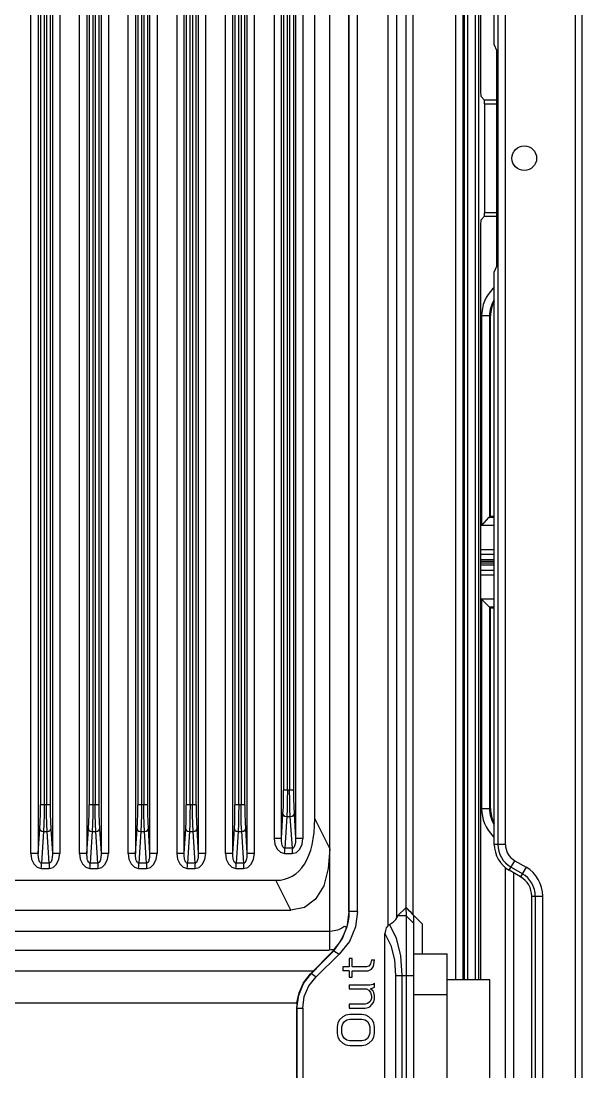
# Model space of a CAD drawing. Header units: millimetres. Extents: x -3132 to 28633, y 682 to 5849.
# Drawn here: x 24307.7 to 24382.6, y 2267.6 to 2408.1 of the extents above; entities that cross this region are included whole.
import ezdxf

# ---------------------------------------------------------------- set-up
doc = ezdxf.new("R2010")
doc.units = ezdxf.units.MM

# ---------------------------------------------------------------- blocks, each defined once
blk = doc.blocks.new('rtjg')
at = {"linetype": 'Continuous'}
for p, q in [((18561.11, 1775.24), (18561.11, 2752.38)), ((18535.16, 2659.79), (18535.16, 1965.24)), ((18536.38, 1966.32), (18536.38, 2659.79)), ((18527.39, 1964.49), (18527.39, 2565.67)), ((18522.83, 2550.7), (18522.83, 1976.92)), ((18523.82, 2550.72), (18523.82, 1976.92)), ((18525.39, 1979.55), (18525.39, 2548.07)), ((18522.04, 2544.24), (18522.04, 1983.38)), ((18522.54, 2544.24), (18522.54, 1983.38)), ((18519.95, 2251.86), (18519.95, 1976.9)), ((18520.95, 1976.92), (18520.95, 2251.86)), ((18521.23, 2252.1), (18521.23, 1983.38)), ((18521.73, 1983.38), (18521.73, 2252.1)), ((18487.45, 1974.9), (18487.45, 2249.68)), ((18488.45, 2249.68), (18488.45, 1974.92)), ((18490.33, 2249.68), (18490.33, 1974.92)), ((18491.32, 2249.68), (18491.32, 1974.92)), ((18493.95, 1974.9), (18493.95, 2249.68)), ((18494.95, 2249.68), (18494.95, 1974.92)), ((18496.83, 2249.68), (18496.83, 1974.92)), ((18497.82, 2249.68), (18497.82, 1974.92)), ((18500.45, 1974.9), (18500.45, 2249.68)), ((18501.45, 2249.68), (18501.45, 1974.92)), ((18503.33, 2249.68), (18503.33, 1974.92)), ((18504.32, 2249.68), (18504.32, 1974.92)), ((18506.95, 2249.68), (18506.95, 1974.9)), ((18516.33, 2249.68), (18516.33, 1974.92)), ((18517.32, 1974.92), (18517.32, 2249.68)), ((18488.73, 2244.99), (18488.73, 1981.38)), ((18489.23, 2244.99), (18489.23, 1981.38)), ((18489.54, 2244.99), (18489.54, 1981.38)), ((18490.04, 2244.99), (18490.04, 1981.38)), ((18495.23, 2244.99), (18495.23, 1981.38)), ((18495.73, 2244.99), (18495.73, 1981.38)), ((18496.04, 2244.99), (18496.04, 1981.38)), ((18496.54, 2244.99), (18496.54, 1981.38)), ((18501.73, 2244.99), (18501.73, 1981.38)), ((18502.23, 2244.99), (18502.23, 1981.38)), ((18502.54, 2244.99), (18502.54, 1981.38)), ((18503.04, 2244.99), (18503.04, 1981.38)), ((18508.23, 2244.99), (18508.23, 1981.38)), ((18508.73, 1981.38), (18508.73, 2244.99)), ((18509.04, 2244.99), (18509.04, 1981.38)), ((18509.54, 1981.38), (18509.54, 2244.99)), ((18514.73, 2244.99), (18514.73, 1981.38)), ((18515.23, 1981.38), (18515.23, 2244.99)), ((18515.54, 2244.99), (18515.54, 1981.38)), ((18516.04, 1981.38), (18516.04, 2244.99)), ((18529.96, 1967.15), (18529.96, 2198.24)), ((18530.01, 1967.15), (18530.01, 2198.24)), ((18531.12, 1967.15), (18531.12, 2198.24)), ((18547.53, 2137.81), (18547.53, 2077.11)), ((18537.56, 2135.36), (18537.56, 1967.66)), ((18538.55, 1966.71), (18538.55, 2135.83)), ((18544.21, 2135.83), (18544.21, 1958.01)), ((18545.21, 1958.01), (18545.21, 2135.26)), ((18545.37, 2135.02), (18545.37, 1958.01)), ((18545.87, 1958.01), (18545.87, 2135.44)), ((18546.84, 2135.51), (18546.84, 1958.01)), ((18547.34, 1958.01), (18547.34, 2135.97)), ((18560.19, 2125.76), (18560.19, 1921.86)), ((18549.39, 2082.98), (18549.39, 2117.5)), ((18549.87, 2117.5), (18549.87, 1976.12)), ((18550.87, 1976.12), (18550.87, 2117.5)), ((18507.95, 1974.92), (18507.95, 2103.07)), ((18513.45, 1974.9), (18513.45, 2101.81)), ((18509.83, 2100.81), (18509.83, 1974.92)), ((18510.82, 1974.92), (18510.82, 2100.81)), ((18514.45, 1974.92), (18514.45, 2100.81)), ((18549.39, 2082.98), (18549.69, 2082.26)), ((18549.69, 2082.26), (18549.69, 2069.47)), ((18547.59, 2076.09), (18548.1, 2075.57)), ((18548.09, 2075.09), (18548.1, 2075.57)), ((18548.09, 2075.09), (18549.69, 2075.09)), ((18548.09, 2075.09), (18548.09, 2060.53)), ((18549.69, 2075.57), (18548.1, 2075.57)), ((18549.69, 2069.47), (18549.67, 2069.37)), ((18549.67, 2069.37), (18549.67, 2066.25)), ((18549.67, 2066.25), (18549.69, 2066.15)), ((18549.69, 2066.15), (18549.69, 2053.36)), ((18549.69, 2060.53), (18548.09, 2060.53)), ((18548.1, 2060.05), (18548.09, 2060.53)), ((18548.1, 2060.05), (18547.59, 2059.53)), ((18548.1, 2060.05), (18549.69, 2060.05)), ((18547.53, 2058.51), (18547.53, 1958.01)), ((18549.69, 2053.36), (18549.39, 2052.63)), ((18549.39, 1976.12), (18549.39, 2052.63)), ((18549.39, 2050.57), (18549.21, 2050.39)), ((18549.21, 2050.39), (18549.39, 2050.22)), ((18548.88, 2046.73), (18547.7, 2046.73)), ((18547.7, 2046.73), (18547.7, 2018.72)), ((18548.75, 2046.73), (18548.75, 2019.81)), ((18548.88, 2019.94), (18548.88, 2046.73)), ((18548.62, 2019.8), (18547.7, 2018.72)), ((18548.62, 2019.8), (18548.75, 2019.81)), ((18549.39, 2019.8), (18548.62, 2019.8)), ((18548.75, 2019.81), (18548.88, 2019.94)), ((18549.39, 2019.94), (18548.88, 2019.94)), ((18549.39, 2018.72), (18547.7, 2018.72)), ((18547.53, 2015.53), (18549.39, 2015.53)), ((18547.53, 2014.91), (18549.39, 2014.91)), ((18549.39, 2014.13), (18547.53, 2014.13)), ((18549.39, 2013.91), (18547.53, 2013.91)), ((18549.39, 2013.71), (18547.53, 2013.71)), ((18547.53, 2013.49), (18549.39, 2013.49)), ((18549.39, 2012.71), (18547.53, 2012.71)), ((18549.39, 2012.09), (18547.53, 2012.09)), ((18549.39, 2008.9), (18547.7, 2008.9)), ((18547.7, 2008.9), (18547.7, 1980.89)), ((18548.76, 2007.82), (18548.75, 1980.89)), ((18549.39, 2007.82), (18548.76, 2007.82)), ((18549.39, 2007.68), (18548.88, 2007.68)), ((18548.88, 1980.89), (18548.88, 2007.68)), ((18522.54, 1983.38), (18521.23, 1983.38)), ((18490.04, 1981.38), (18488.73, 1981.38)), ((18496.54, 1981.38), (18495.23, 1981.38)), ((18503.04, 1981.38), (18501.73, 1981.38)), ((18509.54, 1981.38), (18508.23, 1981.38)), ((18516.04, 1981.38), (18514.73, 1981.38)), ((18520.95, 1976.92), (18521.15, 1980.2)), ((18522.63, 1980.2), (18522.83, 1976.92)), ((18547.7, 1980.89), (18548.88, 1980.89)), ((18521.65, 1979.85), (18521.39, 1975.6)), ((18521.65, 1979.85), (18522.13, 1979.85)), ((18522.4, 1975.6), (18522.13, 1979.85)), ((18525.39, 1979.55), (18527.39, 1975.54)), ((18488.45, 1974.92), (18488.65, 1978.2)), ((18489.15, 1977.85), (18488.89, 1973.6)), ((18489.15, 1977.85), (18489.63, 1977.85)), ((18489.9, 1973.6), (18489.63, 1977.85)), ((18490.13, 1978.2), (18490.33, 1974.92)), ((18494.95, 1974.92), (18495.15, 1978.2)), ((18495.65, 1977.85), (18495.39, 1973.6)), ((18495.65, 1977.85), (18496.13, 1977.85)), ((18496.4, 1973.6), (18496.13, 1977.85)), ((18496.63, 1978.2), (18496.83, 1974.92)), ((18501.45, 1974.92), (18501.65, 1978.2)), ((18502.15, 1977.85), (18501.89, 1973.6)), ((18502.15, 1977.85), (18502.63, 1977.85)), ((18502.9, 1973.6), (18502.63, 1977.85)), ((18503.13, 1978.2), (18503.33, 1974.92)), ((18507.95, 1974.92), (18508.15, 1978.2)), ((18508.65, 1977.85), (18508.39, 1973.6)), ((18508.65, 1977.85), (18509.13, 1977.85)), ((18509.4, 1973.6), (18509.13, 1977.85)), ((18509.63, 1978.2), (18509.83, 1974.92)), ((18514.45, 1974.92), (18514.65, 1978.2)), ((18515.15, 1977.85), (18514.89, 1973.6)), ((18515.15, 1977.85), (18515.63, 1977.85)), ((18515.9, 1973.6), (18515.63, 1977.85)), ((18516.13, 1978.2), (18516.33, 1974.92)), ((18549.39, 1977.4), (18549.21, 1977.22)), ((18523.82, 1976.92), (18522.83, 1976.92)), ((18549.21, 1977.22), (18549.39, 1977.05)), ((18550.87, 1976.12), (18549.39, 1976.12)), ((18491.32, 1974.92), (18490.33, 1974.92)), ((18497.82, 1974.92), (18496.83, 1974.92)), ((18504.32, 1974.92), (18503.33, 1974.92)), ((18510.82, 1974.92), (18509.83, 1974.92)), ((18517.32, 1974.92), (18516.33, 1974.92)), ((18521.35, 1974.9), (18521.39, 1975.15)), ((18521.35, 1974.9), (18522.39, 1974.9)), ((18522.4, 1975.6), (18521.39, 1975.6)), ((18521.39, 1975.15), (18521.39, 1975.6)), ((18522.4, 1975.6), (18522.39, 1975.4)), ((18522.39, 1975.4), (18522.39, 1974.9)), ((18488.85, 1972.9), (18488.89, 1973.15)), ((18489.9, 1973.6), (18488.89, 1973.6)), ((18488.89, 1973.15), (18488.89, 1973.6)), ((18489.9, 1973.6), (18489.89, 1973.4)), ((18489.89, 1973.4), (18489.89, 1972.9)), ((18495.35, 1972.9), (18495.39, 1973.15)), ((18496.4, 1973.6), (18495.39, 1973.6)), ((18495.39, 1973.15), (18495.39, 1973.6)), ((18496.4, 1973.6), (18496.39, 1973.4)), ((18496.39, 1973.4), (18496.39, 1972.9)), ((18501.85, 1972.9), (18501.89, 1973.15)), ((18502.9, 1973.6), (18501.89, 1973.6)), ((18501.89, 1973.15), (18501.89, 1973.6)), ((18502.9, 1973.6), (18502.89, 1973.4)), ((18502.89, 1973.4), (18502.89, 1972.9)), ((18508.35, 1972.9), (18508.39, 1973.15)), ((18509.4, 1973.6), (18508.39, 1973.6)), ((18508.39, 1973.15), (18508.39, 1973.6)), ((18509.4, 1973.6), (18509.39, 1973.4)), ((18509.39, 1973.4), (18509.39, 1972.9)), ((18514.85, 1972.9), (18514.89, 1973.15)), ((18515.9, 1973.6), (18514.89, 1973.6)), ((18514.89, 1973.15), (18514.89, 1973.6)), ((18515.9, 1973.6), (18515.89, 1973.4)), ((18515.89, 1973.4), (18515.89, 1972.9)), ((18551.39, 1972.65), (18552.13, 1973.94)), ((18552.13, 1973.94), (18553.63, 1973.07)), ((18488.85, 1972.9), (18489.89, 1972.9)), ((18495.35, 1972.9), (18496.39, 1972.9)), ((18501.85, 1972.9), (18502.89, 1972.9)), ((18508.35, 1972.9), (18509.39, 1972.9)), ((18514.85, 1972.9), (18515.89, 1972.9)), ((18550.9, 1939.87), (18550.9, 1973.06)), ((18552.89, 1971.79), (18551.39, 1972.65)), ((18551.63, 1973.07), (18553.13, 1972.21)), ((18551.97, 1972.32), (18551.97, 1940.64)), ((18553.63, 1973.07), (18552.89, 1971.79)), ((18458.58, 1971.32), (18520.2, 1971.32)), ((18522.2, 1967.31), (18520.2, 1971.32)), ((18554.39, 1969.19), (18555.87, 1969.19)), ((18554.39, 1927.23), (18554.39, 1969.19)), ((18554.87, 1969.19), (18554.87, 1927.23)), ((18555.87, 1927.23), (18555.87, 1969.19)), ((18536.44, 1966.58), (18537.56, 1967.66)), ((18537.59, 1967.66), (18537.57, 1967.67)), ((18537.57, 1967.67), (18537.59, 1966.58)), ((18456.58, 1967.31), (18522.2, 1967.31)), ((18531.12, 1967.15), (18529.96, 1967.15)), ((18537.59, 1966.58), (18536.44, 1966.58)), ((18538.59, 1965.58), (18537.59, 1966.58)), ((18537.59, 1966.58), (18537.59, 1921.04)), ((18538.55, 1966.71), (18539.77, 1965.51)), ((18539.75, 1965.49), (18538.59, 1966.66)), ((18538.59, 1966.66), (18538.59, 1920.96)), ((18539.75, 1965.49), (18539.77, 1965.51)), ((18539.75, 1965.49), (18539.75, 1961.51)), ((18539.77, 1965.51), (18539.77, 1961.51)), ((18527.39, 1964.49), (18451.39, 1964.49)), ((18534.78, 1923.41), (18534.78, 1964.21)), ((18451.39, 1961.96), (18527.34, 1961.98)), ((18527.39, 1961.99), (18527.39, 1963.07)), ((18524.83, 1958.82), (18527.79, 1961.85)), ((18528.67, 1961.43), (18525.57, 1958.43)), ((18527.79, 1961.85), (18527.93, 1961.89)), ((18527.93, 1961.89), (18528.67, 1961.43)), ((18530.41, 1960.89), (18529.98, 1960.89)), ((18529.98, 1960.89), (18529.98, 1959.75)), ((18530.41, 1959.75), (18530.41, 1960.89)), ((18532.96, 1960.68), (18532.86, 1960.16)), ((18532.96, 1960.68), (18533.39, 1960.68)), ((18533.28, 1960.06), (18533.39, 1960.68)), ((18538.59, 1961.51), (18543.09, 1961.51)), ((18543.09, 1926.11), (18543.09, 1961.51)), ((18525.19, 1959.18), (18453.59, 1959.18)), ((18529.98, 1959.75), (18529.13, 1959.75)), ((18529.13, 1959.75), (18529.13, 1959.23)), ((18529.98, 1959.23), (18529.13, 1959.23)), ((18529.98, 1959.23), (18529.98, 1958.39)), ((18532.33, 1959.75), (18530.41, 1959.75)), ((18530.41, 1959.23), (18532.54, 1959.23)), ((18530.41, 1958.39), (18530.41, 1959.23)), ((18532.64, 1959.85), (18532.33, 1959.75)), ((18532.54, 1959.23), (18532.96, 1959.43)), ((18532.86, 1960.16), (18532.64, 1959.85)), ((18532.96, 1959.43), (18533.18, 1959.75)), ((18533.18, 1959.75), (18533.28, 1960.06)), ((18524.87, 1958.77), (18524.83, 1958.82)), ((18524.95, 1958.85), (18525.57, 1958.43)), ((18529.98, 1958.39), (18530.41, 1958.39)), ((18536.19, 1958.58), (18538.59, 1958.58)), ((18536.19, 1958.58), (18536.19, 1929.03)), ((18537.09, 1929.03), (18537.09, 1958.58)), ((18548.79, 1958.01), (18543.09, 1958.01)), ((18548.79, 1929.61), (18548.79, 1958.01)), ((18529.98, 1957.35), (18532.75, 1957.35)), ((18529.98, 1957.35), (18529.98, 1956.83)), ((18529.98, 1956.83), (18532.33, 1956.83)), ((18532.33, 1956.83), (18532.64, 1956.62)), ((18532.64, 1956.62), (18532.86, 1956.31)), ((18532.75, 1957.35), (18533.18, 1957.46)), ((18532.86, 1956.83), (18533.39, 1957.04)), ((18533.18, 1956.52), (18532.86, 1956.83)), ((18532.86, 1956.31), (18532.96, 1955.89)), ((18533.18, 1957.46), (18533.39, 1957.56)), ((18533.28, 1956.31), (18533.18, 1956.52)), ((18533.39, 1955.89), (18533.28, 1956.31)), ((18533.39, 1957.04), (18533.39, 1957.56)), ((18455.78, 1954.94), (18523, 1954.94)), ((18532.75, 1955.06), (18532.43, 1954.85)), ((18532.96, 1955.48), (18532.75, 1955.06)), ((18532.96, 1955.89), (18532.96, 1955.48)), ((18533.07, 1954.75), (18533.28, 1955.06)), ((18533.28, 1955.06), (18533.39, 1955.48)), ((18533.39, 1955.48), (18533.39, 1955.89)), ((18543.09, 1956.01), (18538.59, 1956.01)), ((18522.97, 1954.25), (18523.79, 1954.25)), ((18522.97, 1954.25), (18522.97, 1867.83)), ((18523.01, 1954.25), (18523.02, 1930.73)), ((18523.79, 1954.25), (18523.79, 1932.91)), ((18532.11, 1954.75), (18529.98, 1954.75)), ((18529.98, 1954.75), (18529.98, 1954.23)), ((18529.98, 1954.23), (18532.11, 1954.23)), ((18532.43, 1954.85), (18532.11, 1954.75)), ((18532.11, 1954.23), (18532.54, 1954.33)), ((18532.54, 1954.33), (18532.75, 1954.43)), ((18532.75, 1954.43), (18533.07, 1954.75)), ((18528.5, 1952.25), (18528.39, 1951.73)), ((18528.71, 1952.66), (18528.5, 1952.25)), ((18529.13, 1953.08), (18528.71, 1952.66)), ((18529.03, 1951.73), (18529.13, 1952.14)), ((18529.56, 1953.29), (18529.13, 1953.08)), ((18529.13, 1952.14), (18529.35, 1952.46)), ((18529.35, 1952.46), (18529.67, 1952.66)), ((18530.09, 1953.39), (18529.56, 1953.29)), ((18529.67, 1952.66), (18530.09, 1952.77)), ((18531.69, 1953.39), (18530.09, 1953.39)), ((18530.09, 1952.77), (18531.69, 1952.77)), ((18532.22, 1953.29), (18531.69, 1953.39)), ((18531.69, 1952.77), (18532.11, 1952.66)), ((18532.11, 1952.66), (18532.43, 1952.46)), ((18532.64, 1953.08), (18532.22, 1953.29)), ((18532.43, 1952.46), (18532.64, 1952.14)), ((18533.07, 1952.66), (18532.64, 1953.08)), ((18532.64, 1952.14), (18532.75, 1951.73)), ((18533.28, 1952.25), (18533.07, 1952.66)), ((18533.39, 1951.73), (18533.28, 1952.25)), ((18528.39, 1951.73), (18528.39, 1950.89)), ((18528.39, 1950.89), (18528.5, 1950.37)), ((18529.03, 1950.89), (18529.03, 1951.73)), ((18529.13, 1950.48), (18529.03, 1950.89)), ((18532.75, 1950.89), (18532.64, 1950.48)), ((18532.75, 1951.73), (18532.75, 1950.89)), ((18533.28, 1950.37), (18533.39, 1950.89)), ((18533.39, 1950.89), (18533.39, 1951.73)), ((18528.5, 1950.37), (18528.71, 1949.96)), ((18528.71, 1949.96), (18529.13, 1949.54)), ((18529.35, 1950.16), (18529.13, 1950.48)), ((18529.13, 1949.54), (18529.56, 1949.33)), ((18529.67, 1949.96), (18529.35, 1950.16)), ((18529.56, 1949.33), (18530.09, 1949.23)), ((18530.09, 1949.85), (18529.67, 1949.96)), ((18531.69, 1949.85), (18530.09, 1949.85)), ((18532.11, 1949.96), (18531.69, 1949.85)), ((18531.69, 1949.23), (18532.22, 1949.33)), ((18532.43, 1950.16), (18532.11, 1949.96)), ((18532.22, 1949.33), (18532.64, 1949.54)), ((18532.64, 1950.48), (18532.43, 1950.16)), ((18532.64, 1949.54), (18533.07, 1949.96)), ((18533.07, 1949.96), (18533.28, 1950.37)), ((18530.09, 1949.23), (18531.69, 1949.23))]:
    blk.add_line(p, q, dxfattribs=at)
for points in [[(18547.53, 2077.11), (18547.55, 2076.57), (18547.57, 2076.22), (18547.59, 2076.09)], [(18547.59, 2059.53), (18547.57, 2059.4), (18547.55, 2059.05), (18547.53, 2058.51)], [(18548.76, 2007.82), (18548.41, 2008.18), (18548.05, 2008.53), (18547.7, 2008.9)], [(18548.75, 2007.82), (18548.79, 2007.77), (18548.88, 2007.68)], [(18521.15, 1980.2), (18521.2, 1981.13), (18521.23, 1982.22), (18521.23, 1983.38)], [(18521.73, 1983.38), (18521.72, 1982.08), (18521.7, 1980.87), (18521.65, 1979.85)], [(18522.13, 1979.85), (18522.08, 1980.87), (18522.05, 1982.07), (18522.04, 1983.38)], [(18522.54, 1983.38), (18522.55, 1982.22), (18522.58, 1981.13), (18522.63, 1980.2)], [(18488.65, 1978.2), (18488.7, 1979.13), (18488.73, 1980.22), (18488.73, 1981.38)], [(18489.23, 1981.38), (18489.22, 1980.08), (18489.2, 1978.87), (18489.15, 1977.85)], [(18489.63, 1977.85), (18489.58, 1978.87), (18489.55, 1980.07), (18489.54, 1981.38)], [(18490.04, 1981.38), (18490.05, 1980.22), (18490.08, 1979.13), (18490.13, 1978.2)], [(18495.15, 1978.2), (18495.2, 1979.13), (18495.23, 1980.22), (18495.23, 1981.38)], [(18495.73, 1981.38), (18495.72, 1980.08), (18495.7, 1978.87), (18495.65, 1977.85)], [(18496.13, 1977.85), (18496.08, 1978.87), (18496.05, 1980.07), (18496.04, 1981.38)], [(18496.54, 1981.38), (18496.55, 1980.22), (18496.58, 1979.13), (18496.63, 1978.2)], [(18501.65, 1978.2), (18501.7, 1979.13), (18501.73, 1980.22), (18501.73, 1981.38)], [(18502.23, 1981.38), (18502.22, 1980.08), (18502.2, 1978.87), (18502.15, 1977.85)], [(18502.63, 1977.85), (18502.58, 1978.87), (18502.55, 1980.07), (18502.54, 1981.38)], [(18503.04, 1981.38), (18503.05, 1980.22), (18503.08, 1979.13), (18503.13, 1978.2)], [(18508.15, 1978.2), (18508.2, 1979.13), (18508.23, 1980.22), (18508.23, 1981.38)], [(18508.73, 1981.38), (18508.72, 1980.08), (18508.7, 1978.87), (18508.65, 1977.85)], [(18509.13, 1977.85), (18509.08, 1978.87), (18509.05, 1980.07), (18509.04, 1981.38)], [(18509.54, 1981.38), (18509.55, 1980.22), (18509.58, 1979.13), (18509.63, 1978.2)], [(18514.65, 1978.2), (18514.7, 1979.13), (18514.73, 1980.22), (18514.73, 1981.38)], [(18515.23, 1981.38), (18515.22, 1980.08), (18515.2, 1978.87), (18515.15, 1977.85)], [(18515.63, 1977.85), (18515.58, 1978.87), (18515.55, 1980.07), (18515.54, 1981.38)], [(18516.04, 1981.38), (18516.05, 1980.22), (18516.08, 1979.13), (18516.13, 1978.2)], [(18521.15, 1980.2), (18521.22, 1980.03), (18521.4, 1979.9), (18521.65, 1979.85)], [(18522.13, 1979.85), (18522.36, 1979.9), (18522.55, 1980.02), (18522.63, 1980.2)], [(18488.65, 1978.2), (18488.72, 1978.03), (18488.9, 1977.9), (18489.15, 1977.85)], [(18489.63, 1977.85), (18489.86, 1977.9), (18490.05, 1978.02), (18490.13, 1978.2)], [(18495.15, 1978.2), (18495.22, 1978.03), (18495.4, 1977.9), (18495.65, 1977.85)], [(18496.13, 1977.85), (18496.36, 1977.9), (18496.55, 1978.02), (18496.63, 1978.2)], [(18501.65, 1978.2), (18501.72, 1978.03), (18501.9, 1977.9), (18502.15, 1977.85)], [(18502.63, 1977.85), (18502.86, 1977.9), (18503.05, 1978.02), (18503.13, 1978.2)], [(18508.15, 1978.2), (18508.22, 1978.03), (18508.4, 1977.9), (18508.65, 1977.85)], [(18509.13, 1977.85), (18509.36, 1977.9), (18509.55, 1978.02), (18509.63, 1978.2)], [(18514.65, 1978.2), (18514.72, 1978.03), (18514.9, 1977.9), (18515.15, 1977.85)], [(18515.63, 1977.85), (18515.86, 1977.9), (18516.05, 1978.02), (18516.13, 1978.2)], [(18520.95, 1976.92), (18520.45, 1976.92), (18519.95, 1976.9)], [(18519.95, 1976.9), (18520.06, 1976.13), (18520.36, 1975.5), (18520.8, 1975.07), (18521.35, 1974.9)], [(18521.39, 1975.6), (18521.29, 1975.62), (18521.2, 1975.69), (18521.14, 1975.79), (18521.08, 1975.9), (18521.04, 1976.03), (18521, 1976.18), (18520.98, 1976.34), (18520.96, 1976.51), (18520.95, 1976.71), (18520.95, 1976.92)], [(18522.39, 1974.9), (18522.94, 1975.05), (18523.4, 1975.48), (18523.71, 1976.13), (18523.82, 1976.92)], [(18522.83, 1976.92), (18522.83, 1976.71), (18522.82, 1976.52), (18522.8, 1976.35), (18522.78, 1976.19), (18522.74, 1976.05), (18522.7, 1975.92), (18522.65, 1975.8), (18522.59, 1975.71), (18522.51, 1975.63), (18522.4, 1975.6)], [(18488.45, 1974.92), (18487.95, 1974.92), (18487.45, 1974.9)], [(18487.45, 1974.9), (18487.56, 1974.13), (18487.86, 1973.5), (18488.3, 1973.07), (18488.85, 1972.9)], [(18488.89, 1973.6), (18488.79, 1973.62), (18488.7, 1973.69), (18488.64, 1973.79), (18488.58, 1973.9), (18488.54, 1974.03), (18488.5, 1974.18), (18488.48, 1974.34), (18488.46, 1974.51), (18488.45, 1974.71), (18488.45, 1974.92)], [(18489.89, 1972.9), (18490.44, 1973.05), (18490.9, 1973.48), (18491.21, 1974.13), (18491.32, 1974.92)], [(18490.33, 1974.92), (18490.33, 1974.71), (18490.32, 1974.52), (18490.3, 1974.35), (18490.28, 1974.19), (18490.24, 1974.05), (18490.2, 1973.92), (18490.15, 1973.8), (18490.09, 1973.71), (18490.01, 1973.63), (18489.9, 1973.6)], [(18494.95, 1974.92), (18494.45, 1974.92), (18493.95, 1974.9)], [(18493.95, 1974.9), (18494.06, 1974.13), (18494.36, 1973.5), (18494.8, 1973.07), (18495.35, 1972.9)], [(18495.39, 1973.6), (18495.29, 1973.62), (18495.2, 1973.69), (18495.14, 1973.79), (18495.08, 1973.9), (18495.04, 1974.03), (18495, 1974.18), (18494.98, 1974.34), (18494.96, 1974.51), (18494.95, 1974.71), (18494.95, 1974.92)], [(18496.39, 1972.9), (18496.94, 1973.05), (18497.4, 1973.48), (18497.71, 1974.13), (18497.82, 1974.92)], [(18496.83, 1974.92), (18496.83, 1974.71), (18496.82, 1974.52), (18496.8, 1974.35), (18496.78, 1974.19), (18496.74, 1974.05), (18496.7, 1973.92), (18496.65, 1973.8), (18496.59, 1973.71), (18496.51, 1973.63), (18496.4, 1973.6)], [(18501.45, 1974.92), (18500.95, 1974.92), (18500.45, 1974.9)], [(18500.45, 1974.9), (18500.56, 1974.13), (18500.86, 1973.5), (18501.3, 1973.07), (18501.85, 1972.9)], [(18501.89, 1973.6), (18501.79, 1973.62), (18501.7, 1973.69), (18501.64, 1973.79), (18501.58, 1973.9), (18501.54, 1974.03), (18501.5, 1974.18), (18501.48, 1974.34), (18501.46, 1974.51), (18501.45, 1974.71), (18501.45, 1974.92)], [(18502.89, 1972.9), (18503.44, 1973.05), (18503.9, 1973.48), (18504.21, 1974.13), (18504.32, 1974.92)], [(18503.33, 1974.92), (18503.33, 1974.71), (18503.32, 1974.52), (18503.3, 1974.35), (18503.28, 1974.19), (18503.24, 1974.05), (18503.2, 1973.92), (18503.15, 1973.8), (18503.09, 1973.71), (18503.01, 1973.63), (18502.9, 1973.6)], [(18507.95, 1974.92), (18507.45, 1974.92), (18506.95, 1974.9)], [(18506.95, 1974.9), (18507.06, 1974.13), (18507.36, 1973.5), (18507.8, 1973.07), (18508.35, 1972.9)], [(18508.39, 1973.6), (18508.29, 1973.62), (18508.2, 1973.69), (18508.14, 1973.79), (18508.08, 1973.9), (18508.04, 1974.03), (18508, 1974.18), (18507.98, 1974.34), (18507.96, 1974.51), (18507.95, 1974.71), (18507.95, 1974.92)], [(18509.39, 1972.9), (18509.94, 1973.05), (18510.4, 1973.48), (18510.71, 1974.13), (18510.82, 1974.92)], [(18509.83, 1974.92), (18509.83, 1974.71), (18509.82, 1974.52), (18509.8, 1974.35), (18509.78, 1974.19), (18509.74, 1974.05), (18509.7, 1973.92), (18509.65, 1973.8), (18509.59, 1973.71), (18509.51, 1973.63), (18509.4, 1973.6)], [(18514.45, 1974.92), (18513.95, 1974.92), (18513.45, 1974.9)], [(18513.45, 1974.9), (18513.56, 1974.13), (18513.86, 1973.5), (18514.3, 1973.07), (18514.85, 1972.9)], [(18514.89, 1973.6), (18514.79, 1973.62), (18514.7, 1973.69), (18514.64, 1973.79), (18514.58, 1973.9), (18514.54, 1974.03), (18514.5, 1974.18), (18514.48, 1974.34), (18514.46, 1974.51), (18514.45, 1974.71), (18514.45, 1974.92)], [(18515.89, 1972.9), (18516.44, 1973.05), (18516.9, 1973.48), (18517.21, 1974.13), (18517.32, 1974.92)], [(18516.33, 1974.92), (18516.33, 1974.71), (18516.32, 1974.52), (18516.3, 1974.35), (18516.28, 1974.19), (18516.24, 1974.05), (18516.2, 1973.92), (18516.15, 1973.8), (18516.09, 1973.71), (18516.01, 1973.63), (18515.9, 1973.6)], [(18527.39, 1975.54), (18527.2, 1972.9), (18526.59, 1970.6), (18525.51, 1968.78), (18524.01, 1967.67), (18522.2, 1967.31)], [(18538.56, 1966.71), (18538.27, 1967.01), (18538.02, 1967.25), (18537.82, 1967.44), (18537.68, 1967.58), (18537.59, 1967.66)], [(18527.93, 1961.89), (18529.1, 1963.52), (18529.79, 1965.32), (18530.01, 1967.15)], [(18531.12, 1967.15), (18530.84, 1965.11), (18530.02, 1963.15), (18528.67, 1961.43)], [(18529.96, 1967.15), (18529.93, 1966.42), (18529.81, 1965.66), (18529.63, 1964.94)], [(18535.4, 1965.43), (18535.92, 1965.77), (18536.25, 1966.08), (18536.38, 1966.32)], [(18529.63, 1964.94), (18529.56, 1965.09), (18529.43, 1965.13), (18529.28, 1965.1), (18529.13, 1965.02), (18529, 1964.92), (18528.85, 1964.82), (18528.66, 1964.74), (18528.45, 1964.66), (18528.22, 1964.6), (18527.98, 1964.55), (18527.71, 1964.52), (18527.39, 1964.49)], [(18527.98, 1962.05), (18528.69, 1962.95), (18529.24, 1963.93), (18529.63, 1964.94)], [(18535.16, 1965.24), (18534.96, 1964.96), (18534.83, 1964.61), (18534.78, 1964.21)], [(18535.4, 1965.43), (18535.32, 1965.37), (18535.24, 1965.31), (18535.16, 1965.24)], [(18537.09, 1958.58), (18536.89, 1961.21), (18536.32, 1963.58), (18535.4, 1965.43)], [(18527.39, 1964.14), (18527.4, 1964.32), (18527.39, 1964.49)], [(18527.39, 1963.75), (18527.39, 1963.96), (18527.39, 1964.14)], [(18527.39, 1963.07), (18527.39, 1963.31), (18527.39, 1963.75)], [(18534.78, 1964.21), (18535.55, 1962.62), (18536.03, 1960.67), (18536.19, 1958.58)], [(18527.98, 1962.05), (18527.77, 1962.04), (18527.57, 1962.03), (18527.34, 1961.98)], [(18527.79, 1961.85), (18527.86, 1961.92), (18527.92, 1961.98), (18527.98, 1962.05)], [(18524.87, 1958.77), (18526.45, 1960.38), (18527.93, 1961.89)], [(18523, 1954.94), (18523.3, 1956.3), (18523.9, 1957.62), (18524.83, 1958.82)], [(18523.02, 1954.25), (18523.25, 1955.95), (18523.91, 1957.53), (18524.87, 1958.77)], [(18523.79, 1954.25), (18524, 1955.79), (18524.61, 1957.21), (18525.57, 1958.43)]]:
    blk.add_lwpolyline(points, dxfattribs=at)
blk.add_circle((18553.39, 2067.81), 1.65, dxfattribs=at)
for centre, radius, start, end in [((18552.88, 2046.73), 5.19, 135, 180), ((18552.88, 2046.73), 4.13, 148.0305, 180), ((18552.88, 2046.73), 4, 151.1166, 180), ((18552.88, 1980.89), 5.19, 180, 225), ((18552.88, 1980.89), 4.13, 180, 211.9695), ((18552.88, 1980.89), 4, 180, 208.8834), ((18553.39, 1976.12), 4, 180, 240), ((18553.39, 1976.12), 3.52, 180, 240), ((18553.39, 1976.12), 2.52, 180, 240), ((18551.39, 1969.19), 3, 0, 60), ((18551.39, 1969.19), 3.48, 0, 60), ((18551.39, 1969.19), 4.48, 0, 60), ((18529.39, 1954.25), 6.42, 173.8995, 180.0002)]:
    blk.add_arc(centre, radius, start, end, dxfattribs=at)
for centre, major_axis, ratio, start_param, end_param in [((18511.25, 1993.73), (-10.95, 21.96), 0.407475, -3.342024, -2.45641), ((18536.45, 1958.58), (0, 8), 0.034921, 0.033842, 0.256552)]:
    blk.add_ellipse(centre, major_axis=major_axis, ratio=ratio, start_param=start_param, end_param=end_param, dxfattribs=at)
blk = doc.blocks.new('*U107')
blk.add_blockref('rtjg', (-18489.39, -2267.31))
blk = doc.blocks.new('*U108')
at = {"color": 0, "linetype": 'ByBlock', "lineweight": -2, "transparency": 16777216}
blk.add_blockref('*U107', (1000, 0), dxfattribs=at)

msp = doc.modelspace()

# ---------------------------------------------------------------- block references
msp.add_blockref('*U108', (23310.901, 2589.228))

doc.saveas('drawing.dxf')
